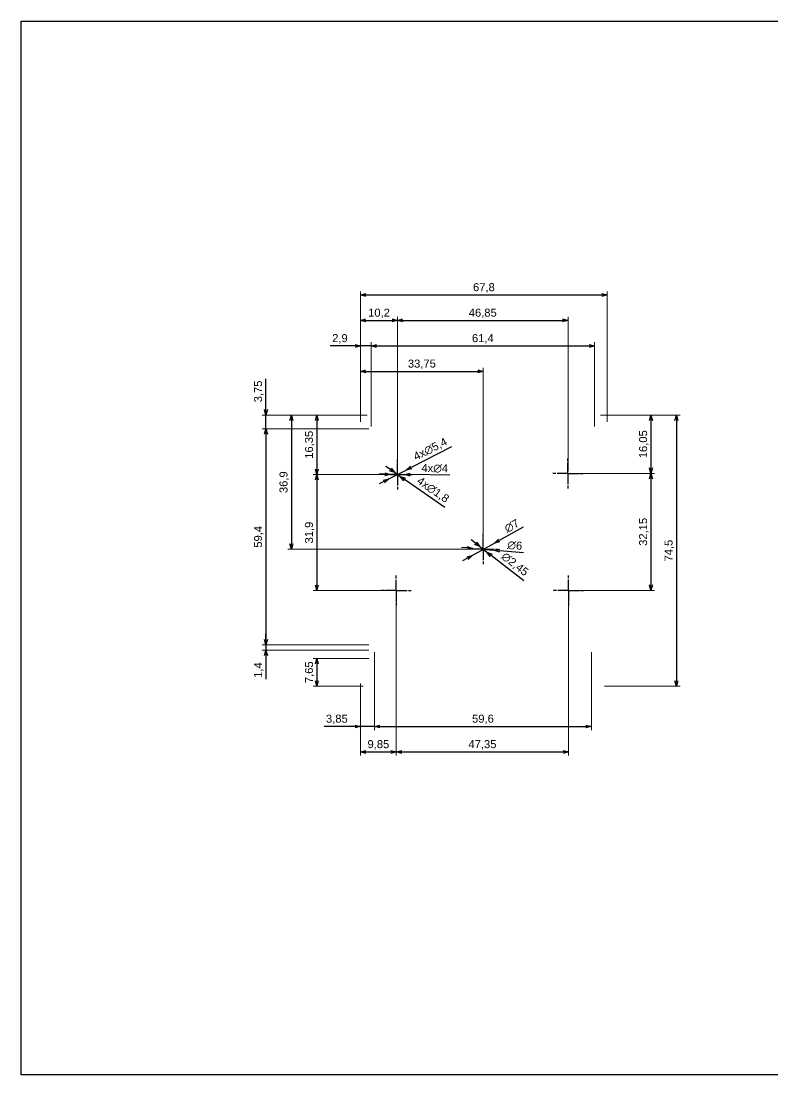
# Paper-space layout 'Cover' of a CAD drawing. Header units: millimetres. Extents: x 0 to 413, y 1 to 290.
# Drawn here: x 0.2 to 206.8, y 0.5 to 290.2 of the extents above; entities that cross this region are included whole.
import ezdxf

# ---------------------------------------------------------------- set-up
doc = ezdxf.new("R2010")
doc.units = ezdxf.units.MM
doc.linetypes.add('ACAD_ISO10W100', pattern=[18, 12, -3, 0, -3])
doc.linetypes.add('AM_ISO08W050x2', pattern=[9, 6, -0.75, 1.5, -0.75])
doc.layers.add('MD_Annotation', color=7, linetype='Continuous', lineweight=25)
doc.layers.add('MD_Axes', color=7, linetype='ACAD_ISO10W100', lineweight=25)
doc.layers.add('Tabelka', color=7, linetype='Continuous')
doc.styles.get("Standard").update_dxf_attribs({"font": 'arial.ttf'})
doc.dimstyles.new('ISO-25', dxfattribs={"dimtxt": 2.2, "dimasz": 1.5, "dimexe": 1, "dimexo": 0.625, "dimtad": 1, "dimrnd": 0.05, "dimtxsty": 'Standard', "dimblk": 'OPEN30', "dimcen": 2.5, "dimadec": 0, "dimazin": 0, "dimtfac": 1, "dimtmove": 0, "dimatfit": 3, "dimfxl": 1, "dimlwe": 18, "dimarcsym": 0})

# ---------------------------------------------------------------- blocks, each defined once
blk = doc.blocks.new('_Open30')
at = {"color": 0, "linetype": 'ByBlock', "lineweight": -2}
for p, q in [((-1, 0.27), (0, 0)), ((0, 0), (-1, -0.27)), ((0, 0), (-1, 0))]:
    blk.add_line(p, q, dxfattribs=at)
blk = doc.blocks.new('*D52')
at = {"layer": 'Defpoints', "color": 0, "transparency": 16777216}
for p in [(96.42, 178.15), (67.5, 118.73), (96.42, 118.73)]:
    blk.add_point(p, dxfattribs=at)
at = {"layer": 'MD_Annotation', "color": 0, "lineweight": 18, "transparency": 16777216}
for p, q in [((95.79, 178.15), (66.5, 178.15)), ((95.79, 118.73), (66.5, 118.73))]:
    blk.add_line(p, q, dxfattribs=at)
at = {"layer": 'MD_Annotation', "color": 0, "lineweight": -2, "transparency": 16777216}
blk.add_line((67.5, 176.65), (67.5, 120.23), dxfattribs=at)
at = {"layer": 'MD_Annotation', "color": 0, "lineweight": -2, "transparency": 16777216, "xscale": 1.5, "yscale": 1.5, "zscale": 1.5}
for p, rotation in [((67.5, 178.15), 90), ((67.5, 118.73), 270)]:
    blk.add_blockref('_Open30', p, dxfattribs=dict(at, rotation=rotation))
at = {"layer": 'MD_Annotation', "color": 0, "transparency": 16777216, "insert": (65.55, 148.44), "char_height": 2.2, "attachment_point": 5, "rotation": 90}
blk.add_mtext('59,4', dxfattribs=at)
blk = doc.blocks.new('*D53')
at = {"layer": 'Defpoints', "color": 0, "transparency": 16777216}
for p in [(161.32, 214.9), (93.5, 179.4), (161.32, 179.4)]:
    blk.add_point(p, dxfattribs=at)
at = {"layer": 'MD_Annotation', "color": 0, "lineweight": 18, "transparency": 16777216}
for p, q in [((93.5, 180.02), (93.5, 215.9)), ((161.32, 180.02), (161.32, 215.9))]:
    blk.add_line(p, q, dxfattribs=at)
at = {"layer": 'MD_Annotation', "color": 0, "lineweight": -2, "transparency": 16777216}
blk.add_line((95, 214.9), (159.82, 214.9), dxfattribs=at)
at = {"layer": 'MD_Annotation', "color": 0, "lineweight": -2, "transparency": 16777216, "xscale": 1.5, "yscale": 1.5, "zscale": 1.5, "rotation": 180}
blk.add_blockref('_Open30', (93.5, 214.9), dxfattribs=at)
at = {"layer": 'MD_Annotation', "color": 0, "lineweight": -2, "transparency": 16777216, "xscale": 1.5, "yscale": 1.5, "zscale": 1.5}
blk.add_blockref('_Open30', (161.32, 214.9), dxfattribs=at)
at = {"layer": 'MD_Annotation', "color": 0, "transparency": 16777216, "insert": (127.41, 216.84), "char_height": 2.2, "attachment_point": 5}
blk.add_mtext('67,8', dxfattribs=at)
blk = doc.blocks.new('*D54')
at = {"layer": 'Defpoints', "color": 0, "transparency": 16777216}
for p in [(96.42, 200.9), (93.5, 179.4), (96.42, 178.15)]:
    blk.add_point(p, dxfattribs=at)
at = {"layer": 'MD_Annotation', "color": 0, "lineweight": -2, "transparency": 16777216}
for p, q in [((92, 200.9), (85.2, 200.9)), ((96.42, 200.9), (93.5, 200.9)), ((97.92, 200.9), (99.42, 200.9))]:
    blk.add_line(p, q, dxfattribs=at)
at = {"layer": 'MD_Annotation', "color": 0, "lineweight": 18, "transparency": 16777216}
for p, q in [((93.5, 180.02), (93.5, 201.9)), ((96.42, 178.77), (96.42, 201.9))]:
    blk.add_line(p, q, dxfattribs=at)
at = {"layer": 'MD_Annotation', "color": 0, "lineweight": -2, "transparency": 16777216, "xscale": 1.5, "yscale": 1.5, "zscale": 1.5}
blk.add_blockref('_Open30', (93.5, 200.9), dxfattribs=at)
at = {"layer": 'MD_Annotation', "color": 0, "lineweight": -2, "transparency": 16777216, "xscale": 1.5, "yscale": 1.5, "zscale": 1.5, "rotation": 180}
blk.add_blockref('_Open30', (96.42, 200.9), dxfattribs=at)
at = {"layer": 'MD_Annotation', "color": 0, "transparency": 16777216, "insert": (87.85, 202.84), "char_height": 2.2, "attachment_point": 5}
blk.add_mtext('2,9', dxfattribs=at)
blk = doc.blocks.new('*D55')
at = {"layer": 'Defpoints', "color": 0, "transparency": 16777216}
for p in [(157.82, 200.9), (96.42, 178.15), (157.82, 178.15)]:
    blk.add_point(p, dxfattribs=at)
at = {"layer": 'MD_Annotation', "color": 0, "lineweight": 18, "transparency": 16777216}
for p, q in [((96.42, 178.77), (96.42, 201.9)), ((157.82, 178.77), (157.82, 201.9))]:
    blk.add_line(p, q, dxfattribs=at)
at = {"layer": 'MD_Annotation', "color": 0, "lineweight": -2, "transparency": 16777216}
blk.add_line((97.92, 200.9), (156.32, 200.9), dxfattribs=at)
at = {"layer": 'MD_Annotation', "color": 0, "lineweight": -2, "transparency": 16777216, "xscale": 1.5, "yscale": 1.5, "zscale": 1.5, "rotation": 180}
blk.add_blockref('_Open30', (96.42, 200.9), dxfattribs=at)
at = {"layer": 'MD_Annotation', "color": 0, "lineweight": -2, "transparency": 16777216, "xscale": 1.5, "yscale": 1.5, "zscale": 1.5}
blk.add_blockref('_Open30', (157.82, 200.9), dxfattribs=at)
at = {"layer": 'MD_Annotation', "color": 0, "transparency": 16777216, "insert": (127.12, 202.84), "char_height": 2.2, "attachment_point": 5}
blk.add_mtext('61,4', dxfattribs=at)
blk = doc.blocks.new('*D56')
at = {"layer": 'Defpoints', "color": 0, "transparency": 16777216}
for p in [(103.67, 207.9), (93.5, 179.4), (103.67, 165.56)]:
    blk.add_point(p, dxfattribs=at)
at = {"layer": 'MD_Annotation', "color": 0, "lineweight": 18, "transparency": 16777216}
for p, q in [((93.5, 180.02), (93.5, 208.9)), ((103.67, 166.19), (103.67, 208.9))]:
    blk.add_line(p, q, dxfattribs=at)
at = {"layer": 'MD_Annotation', "color": 0, "lineweight": -2, "transparency": 16777216}
blk.add_line((95, 207.9), (102.17, 207.9), dxfattribs=at)
at = {"layer": 'MD_Annotation', "color": 0, "lineweight": -2, "transparency": 16777216, "xscale": 1.5, "yscale": 1.5, "zscale": 1.5, "rotation": 180}
blk.add_blockref('_Open30', (93.5, 207.9), dxfattribs=at)
at = {"layer": 'MD_Annotation', "color": 0, "lineweight": -2, "transparency": 16777216, "xscale": 1.5, "yscale": 1.5, "zscale": 1.5}
blk.add_blockref('_Open30', (103.67, 207.9), dxfattribs=at)
at = {"layer": 'MD_Annotation', "color": 0, "transparency": 16777216, "insert": (98.59, 209.84), "char_height": 2.2, "attachment_point": 5}
blk.add_mtext('10,2', dxfattribs=at)
blk = doc.blocks.new('*D57')
at = {"layer": 'Defpoints', "color": 0, "transparency": 16777216}
for p in [(150.53, 207.9), (103.67, 165.56), (150.53, 165.87)]:
    blk.add_point(p, dxfattribs=at)
at = {"layer": 'MD_Annotation', "color": 0, "lineweight": 18, "transparency": 16777216}
for p, q in [((103.67, 166.19), (103.67, 208.9)), ((150.53, 166.49), (150.53, 208.9))]:
    blk.add_line(p, q, dxfattribs=at)
at = {"layer": 'MD_Annotation', "color": 0, "lineweight": -2, "transparency": 16777216}
blk.add_line((105.17, 207.9), (149.03, 207.9), dxfattribs=at)
at = {"layer": 'MD_Annotation', "color": 0, "lineweight": -2, "transparency": 16777216, "xscale": 1.5, "yscale": 1.5, "zscale": 1.5, "rotation": 180}
blk.add_blockref('_Open30', (103.67, 207.9), dxfattribs=at)
at = {"layer": 'MD_Annotation', "color": 0, "lineweight": -2, "transparency": 16777216, "xscale": 1.5, "yscale": 1.5, "zscale": 1.5}
blk.add_blockref('_Open30', (150.53, 207.9), dxfattribs=at)
at = {"layer": 'MD_Annotation', "color": 0, "transparency": 16777216, "insert": (127.1, 209.84), "char_height": 2.2, "attachment_point": 5}
blk.add_mtext('46,85', dxfattribs=at)
blk = doc.blocks.new('*D58')
at = {"layer": 'Defpoints', "color": 0, "transparency": 16777216}
for p in [(96, 181.9), (81.5, 165.56), (103.67, 165.56)]:
    blk.add_point(p, dxfattribs=at)
at = {"layer": 'MD_Annotation', "color": 0, "lineweight": 18, "transparency": 16777216}
for p, q in [((95.37, 181.9), (80.5, 181.9)), ((103.05, 165.56), (80.5, 165.56))]:
    blk.add_line(p, q, dxfattribs=at)
at = {"layer": 'MD_Annotation', "color": 0, "lineweight": -2, "transparency": 16777216}
blk.add_line((81.5, 180.4), (81.5, 167.06), dxfattribs=at)
at = {"layer": 'MD_Annotation', "color": 0, "lineweight": -2, "transparency": 16777216, "xscale": 1.5, "yscale": 1.5, "zscale": 1.5}
for p, rotation in [((81.5, 181.9), 90), ((81.5, 165.56), 270)]:
    blk.add_blockref('_Open30', p, dxfattribs=dict(at, rotation=rotation))
at = {"layer": 'MD_Annotation', "color": 0, "transparency": 16777216, "insert": (79.55, 173.73), "char_height": 2.2, "attachment_point": 5, "rotation": 90}
blk.add_mtext('16,35', dxfattribs=at)
blk = doc.blocks.new('*D59')
at = {"layer": 'Defpoints', "color": 0, "transparency": 16777216}
for p in [(103.67, 165.56), (81.5, 133.64), (103.34, 133.64)]:
    blk.add_point(p, dxfattribs=at)
at = {"layer": 'MD_Annotation', "color": 0, "lineweight": 18, "transparency": 16777216}
for p, q in [((103.05, 165.56), (80.5, 165.56)), ((102.71, 133.64), (80.5, 133.64))]:
    blk.add_line(p, q, dxfattribs=at)
at = {"layer": 'MD_Annotation', "color": 0, "lineweight": -2, "transparency": 16777216}
blk.add_line((81.5, 164.06), (81.5, 135.14), dxfattribs=at)
at = {"layer": 'MD_Annotation', "color": 0, "lineweight": -2, "transparency": 16777216, "xscale": 1.5, "yscale": 1.5, "zscale": 1.5}
for p, rotation in [((81.5, 165.56), 90), ((81.5, 133.64), 270)]:
    blk.add_blockref('_Open30', p, dxfattribs=dict(at, rotation=rotation))
at = {"layer": 'MD_Annotation', "color": 0, "transparency": 16777216, "insert": (79.55, 149.6), "char_height": 2.2, "attachment_point": 5, "rotation": 90}
blk.add_mtext('31,9', dxfattribs=at)
blk = doc.blocks.new('*D60')
at = {"layer": 'Defpoints', "color": 0, "transparency": 16777216}
for p in [(103.34, 133.64), (93.5, 108.74), (103.34, 89.29)]:
    blk.add_point(p, dxfattribs=at)
at = {"layer": 'MD_Annotation', "color": 0, "lineweight": 18, "transparency": 16777216}
for p, q in [((103.34, 133.01), (103.34, 88.29)), ((93.5, 108.11), (93.5, 88.29))]:
    blk.add_line(p, q, dxfattribs=at)
at = {"layer": 'MD_Annotation', "color": 0, "lineweight": -2, "transparency": 16777216}
blk.add_line((95, 89.29), (101.84, 89.29), dxfattribs=at)
at = {"layer": 'MD_Annotation', "color": 0, "lineweight": -2, "transparency": 16777216, "xscale": 1.5, "yscale": 1.5, "zscale": 1.5, "rotation": 180}
blk.add_blockref('_Open30', (93.5, 89.29), dxfattribs=at)
at = {"layer": 'MD_Annotation', "color": 0, "lineweight": -2, "transparency": 16777216, "xscale": 1.5, "yscale": 1.5, "zscale": 1.5}
blk.add_blockref('_Open30', (103.34, 89.29), dxfattribs=at)
at = {"layer": 'MD_Annotation', "color": 0, "transparency": 16777216, "insert": (98.42, 91.24), "char_height": 2.2, "attachment_point": 5}
blk.add_mtext('9,85', dxfattribs=at)
blk = doc.blocks.new('*D61')
at = {"layer": 'Defpoints', "color": 0, "transparency": 16777216}
for p in [(103.34, 133.64), (150.7, 133.71), (150.7, 89.29)]:
    blk.add_point(p, dxfattribs=at)
at = {"layer": 'MD_Annotation', "color": 0, "lineweight": 18, "transparency": 16777216}
for p, q in [((103.34, 133.01), (103.34, 88.29)), ((150.7, 133.09), (150.7, 88.29))]:
    blk.add_line(p, q, dxfattribs=at)
at = {"layer": 'MD_Annotation', "color": 0, "lineweight": -2, "transparency": 16777216}
blk.add_line((104.84, 89.29), (149.2, 89.29), dxfattribs=at)
at = {"layer": 'MD_Annotation', "color": 0, "lineweight": -2, "transparency": 16777216, "xscale": 1.5, "yscale": 1.5, "zscale": 1.5, "rotation": 180}
blk.add_blockref('_Open30', (103.34, 89.29), dxfattribs=at)
at = {"layer": 'MD_Annotation', "color": 0, "lineweight": -2, "transparency": 16777216, "xscale": 1.5, "yscale": 1.5, "zscale": 1.5}
blk.add_blockref('_Open30', (150.7, 89.29), dxfattribs=at)
at = {"layer": 'MD_Annotation', "color": 0, "transparency": 16777216, "insert": (127.02, 91.24), "char_height": 2.2, "attachment_point": 5}
blk.add_mtext('47,35', dxfattribs=at)
blk = doc.blocks.new('*D62')
at = {"layer": 'Defpoints', "color": 0, "transparency": 16777216}
for p in [(127.25, 193.9), (93.5, 179.4), (127.25, 145)]:
    blk.add_point(p, dxfattribs=at)
at = {"layer": 'MD_Annotation', "color": 0, "lineweight": 18, "transparency": 16777216}
for p, q in [((93.5, 180.02), (93.5, 194.9)), ((127.25, 145.62), (127.25, 194.9))]:
    blk.add_line(p, q, dxfattribs=at)
at = {"layer": 'MD_Annotation', "color": 0, "lineweight": -2, "transparency": 16777216}
blk.add_line((95, 193.9), (125.75, 193.9), dxfattribs=at)
at = {"layer": 'MD_Annotation', "color": 0, "lineweight": -2, "transparency": 16777216, "xscale": 1.5, "yscale": 1.5, "zscale": 1.5, "rotation": 180}
blk.add_blockref('_Open30', (93.5, 193.9), dxfattribs=at)
at = {"layer": 'MD_Annotation', "color": 0, "lineweight": -2, "transparency": 16777216, "xscale": 1.5, "yscale": 1.5, "zscale": 1.5}
blk.add_blockref('_Open30', (127.25, 193.9), dxfattribs=at)
at = {"layer": 'MD_Annotation', "color": 0, "transparency": 16777216, "insert": (110.37, 195.84), "char_height": 2.2, "attachment_point": 5}
blk.add_mtext('33,75', dxfattribs=at)
blk = doc.blocks.new('*D63')
at = {"layer": 'Defpoints', "color": 0, "transparency": 16777216}
for p in [(96, 181.9), (74.5, 145), (127.25, 145)]:
    blk.add_point(p, dxfattribs=at)
at = {"layer": 'MD_Annotation', "color": 0, "lineweight": 18, "transparency": 16777216}
for p, q in [((95.37, 181.9), (73.5, 181.9)), ((126.62, 145), (73.5, 145))]:
    blk.add_line(p, q, dxfattribs=at)
at = {"layer": 'MD_Annotation', "color": 0, "lineweight": -2, "transparency": 16777216}
blk.add_line((74.5, 180.4), (74.5, 146.5), dxfattribs=at)
at = {"layer": 'MD_Annotation', "color": 0, "lineweight": -2, "transparency": 16777216, "xscale": 1.5, "yscale": 1.5, "zscale": 1.5}
for p, rotation in [((74.5, 181.9), 90), ((74.5, 145), 270)]:
    blk.add_blockref('_Open30', p, dxfattribs=dict(at, rotation=rotation))
at = {"layer": 'MD_Annotation', "color": 0, "transparency": 16777216, "insert": (72.55, 163.45), "char_height": 2.2, "attachment_point": 5, "rotation": 90}
blk.add_mtext('36,9', dxfattribs=at)
blk = doc.blocks.new('*D64')
at = {"layer": 'Defpoints', "color": 0, "transparency": 16777216}
for p in [(158.82, 181.9), (150.53, 165.87), (173.32, 165.87)]:
    blk.add_point(p, dxfattribs=at)
at = {"layer": 'MD_Annotation', "color": 0, "lineweight": 18, "transparency": 16777216}
for p, q in [((159.45, 181.9), (174.32, 181.9)), ((151.15, 165.87), (174.32, 165.87))]:
    blk.add_line(p, q, dxfattribs=at)
at = {"layer": 'MD_Annotation', "color": 0, "lineweight": -2, "transparency": 16777216}
blk.add_line((173.32, 180.4), (173.32, 167.37), dxfattribs=at)
at = {"layer": 'MD_Annotation', "color": 0, "lineweight": -2, "transparency": 16777216, "xscale": 1.5, "yscale": 1.5, "zscale": 1.5}
for p, rotation in [((173.32, 181.9), 90), ((173.32, 165.87), 270)]:
    blk.add_blockref('_Open30', p, dxfattribs=dict(at, rotation=rotation))
at = {"layer": 'MD_Annotation', "color": 0, "transparency": 16777216, "insert": (171.37, 173.88), "char_height": 2.2, "attachment_point": 5, "rotation": 90}
blk.add_mtext('16,05', dxfattribs=at)
blk = doc.blocks.new('*D65')
at = {"layer": 'Defpoints', "color": 0, "transparency": 16777216}
for p in [(150.53, 165.87), (150.7, 133.71), (173.32, 133.71)]:
    blk.add_point(p, dxfattribs=at)
at = {"layer": 'MD_Annotation', "color": 0, "lineweight": 18, "transparency": 16777216}
for p, q in [((151.15, 165.87), (174.32, 165.87)), ((151.33, 133.71), (174.32, 133.71))]:
    blk.add_line(p, q, dxfattribs=at)
at = {"layer": 'MD_Annotation', "color": 0, "lineweight": -2, "transparency": 16777216}
blk.add_line((173.32, 164.37), (173.32, 135.21), dxfattribs=at)
at = {"layer": 'MD_Annotation', "color": 0, "lineweight": -2, "transparency": 16777216, "xscale": 1.5, "yscale": 1.5, "zscale": 1.5}
for p, rotation in [((173.32, 165.87), 90), ((173.32, 133.71), 270)]:
    blk.add_blockref('_Open30', p, dxfattribs=dict(at, rotation=rotation))
at = {"layer": 'MD_Annotation', "color": 0, "transparency": 16777216, "insert": (171.37, 149.79), "char_height": 2.2, "attachment_point": 5, "rotation": 90}
blk.add_mtext('32,15', dxfattribs=at)
blk = doc.blocks.new('*D66')
at = {"layer": 'Defpoints', "color": 0, "transparency": 16777216}
for p in [(96.42, 115.02), (81.5, 107.38), (94.86, 107.38)]:
    blk.add_point(p, dxfattribs=at)
at = {"layer": 'MD_Annotation', "color": 0, "lineweight": 18, "transparency": 16777216}
for p, q in [((95.79, 115.02), (80.5, 115.02)), ((94.23, 107.38), (80.5, 107.38))]:
    blk.add_line(p, q, dxfattribs=at)
at = {"layer": 'MD_Annotation', "color": 0, "lineweight": -2, "transparency": 16777216}
blk.add_line((81.5, 113.52), (81.5, 108.88), dxfattribs=at)
at = {"layer": 'MD_Annotation', "color": 0, "lineweight": -2, "transparency": 16777216, "xscale": 1.5, "yscale": 1.5, "zscale": 1.5}
for p, rotation in [((81.5, 115.02), 90), ((81.5, 107.38), 270)]:
    blk.add_blockref('_Open30', p, dxfattribs=dict(at, rotation=rotation))
at = {"layer": 'MD_Annotation', "color": 0, "transparency": 16777216, "insert": (79.55, 111.2), "char_height": 2.2, "attachment_point": 5, "rotation": 90}
blk.add_mtext('7,65', dxfattribs=at)
blk = doc.blocks.new('*D67')
at = {"layer": 'Defpoints', "color": 0, "transparency": 16777216}
for p in [(97.34, 117.31), (93.5, 108.74), (97.34, 96.29)]:
    blk.add_point(p, dxfattribs=at)
at = {"layer": 'MD_Annotation', "color": 0, "lineweight": 18, "transparency": 16777216}
for p, q in [((97.34, 116.68), (97.34, 95.29)), ((93.5, 108.11), (93.5, 95.29))]:
    blk.add_line(p, q, dxfattribs=at)
at = {"layer": 'MD_Annotation', "color": 0, "lineweight": -2, "transparency": 16777216}
for p, q in [((92, 96.29), (83.52, 96.29)), ((97.34, 96.29), (93.5, 96.29)), ((98.84, 96.29), (100.34, 96.29))]:
    blk.add_line(p, q, dxfattribs=at)
at = {"layer": 'MD_Annotation', "color": 0, "lineweight": -2, "transparency": 16777216, "xscale": 1.5, "yscale": 1.5, "zscale": 1.5}
blk.add_blockref('_Open30', (93.5, 96.29), dxfattribs=at)
at = {"layer": 'MD_Annotation', "color": 0, "lineweight": -2, "transparency": 16777216, "xscale": 1.5, "yscale": 1.5, "zscale": 1.5, "rotation": 180}
blk.add_blockref('_Open30', (97.34, 96.29), dxfattribs=at)
at = {"layer": 'MD_Annotation', "color": 0, "transparency": 16777216, "insert": (87.01, 98.24), "char_height": 2.2, "attachment_point": 5}
blk.add_mtext('3,85', dxfattribs=at)
blk = doc.blocks.new('*D68')
at = {"layer": 'Defpoints', "color": 0, "transparency": 16777216}
for p in [(97.34, 117.31), (156.96, 117.31), (156.96, 96.29)]:
    blk.add_point(p, dxfattribs=at)
at = {"layer": 'MD_Annotation', "color": 0, "lineweight": 18, "transparency": 16777216}
for p, q in [((97.34, 116.68), (97.34, 95.29)), ((156.96, 116.68), (156.96, 95.29))]:
    blk.add_line(p, q, dxfattribs=at)
at = {"layer": 'MD_Annotation', "color": 0, "lineweight": -2, "transparency": 16777216}
blk.add_line((98.84, 96.29), (155.46, 96.29), dxfattribs=at)
at = {"layer": 'MD_Annotation', "color": 0, "lineweight": -2, "transparency": 16777216, "xscale": 1.5, "yscale": 1.5, "zscale": 1.5, "rotation": 180}
blk.add_blockref('_Open30', (97.34, 96.29), dxfattribs=at)
at = {"layer": 'MD_Annotation', "color": 0, "lineweight": -2, "transparency": 16777216, "xscale": 1.5, "yscale": 1.5, "zscale": 1.5}
blk.add_blockref('_Open30', (156.96, 96.29), dxfattribs=at)
at = {"layer": 'MD_Annotation', "color": 0, "transparency": 16777216, "insert": (127.15, 98.24), "char_height": 2.2, "attachment_point": 5}
blk.add_mtext('59,6', dxfattribs=at)
blk = doc.blocks.new('*D69')
at = {"layer": 'Defpoints', "color": 0, "transparency": 16777216}
for p in [(106.09, 166.79), (101.26, 164.34)]:
    blk.add_point(p, dxfattribs=at)
at = {"layer": 'MD_Annotation', "color": 0, "lineweight": -2, "transparency": 16777216}
for p, q in [((118.54, 173.13), (107.42, 167.47)), ((101.26, 164.34), (106.09, 166.79)), ((99.93, 163.65), (98.59, 162.97))]:
    blk.add_line(p, q, dxfattribs=at)
at = {"layer": 'MD_Annotation', "color": 0, "lineweight": -2, "transparency": 16777216, "xscale": 1.5, "yscale": 1.5, "zscale": 1.5}
for p, rotation in [((106.09, 166.79), 206.9708840606329), ((101.26, 164.34), 26.97088406063289)]:
    blk.add_blockref('_Open30', p, dxfattribs=dict(at, rotation=rotation))
at = {"layer": 'MD_Annotation', "color": 0, "transparency": 16777216, "insert": (112.75, 172.4), "char_height": 2.2, "attachment_point": 5, "rotation": 26.9709}
blk.add_mtext('4x∅5,4', dxfattribs=at)
blk = doc.blocks.new('*D70')
at = {"layer": 'Defpoints', "color": 0, "transparency": 16777216}
for p in [(101.67, 165.59), (105.68, 165.54)]:
    blk.add_point(p, dxfattribs=at)
at = {"layer": 'MD_Annotation', "color": 0, "lineweight": -2, "transparency": 16777216}
for p, q in [((100.17, 165.61), (98.67, 165.63)), ((101.67, 165.59), (105.68, 165.54)), ((118.09, 165.38), (107.18, 165.52))]:
    blk.add_line(p, q, dxfattribs=at)
at = {"layer": 'MD_Annotation', "color": 0, "lineweight": -2, "transparency": 16777216, "xscale": 1.5, "yscale": 1.5, "zscale": 1.5}
for p, rotation in [((101.67, 165.59), 359.2638988446674), ((105.68, 165.54), 179.2638988446674)]:
    blk.add_blockref('_Open30', p, dxfattribs=dict(at, rotation=rotation))
at = {"layer": 'MD_Annotation', "color": 0, "transparency": 16777216, "insert": (113.91, 167.24), "char_height": 2.2, "attachment_point": 5, "rotation": 359.2639}
blk.add_mtext('4x∅4', dxfattribs=at)
blk = doc.blocks.new('*D71')
at = {"layer": 'Defpoints', "color": 0, "transparency": 16777216}
for p in [(102.94, 166.08), (104.41, 165.05)]:
    blk.add_point(p, dxfattribs=at)
at = {"layer": 'MD_Annotation', "color": 0, "lineweight": -2, "transparency": 16777216}
for p, q in [((101.71, 166.93), (100.47, 167.79)), ((102.94, 166.08), (104.41, 165.05)), ((116.72, 156.47), (105.64, 164.19))]:
    blk.add_line(p, q, dxfattribs=at)
at = {"layer": 'MD_Annotation', "color": 0, "lineweight": -2, "transparency": 16777216, "xscale": 1.5, "yscale": 1.5, "zscale": 1.5}
for p, rotation in [((102.94, 166.08), 325.1219988996444), ((104.41, 165.05), 145.1219988996444)]:
    blk.add_blockref('_Open30', p, dxfattribs=dict(at, rotation=rotation))
at = {"layer": 'MD_Annotation', "color": 0, "transparency": 16777216, "insert": (113.35, 161.24), "char_height": 2.2, "attachment_point": 5, "rotation": 325.122}
blk.add_mtext('4x∅1,8', dxfattribs=at)
blk = doc.blocks.new('*D72')
at = {"layer": 'Defpoints', "color": 0, "transparency": 16777216}
for p in [(130.31, 146.69), (124.19, 143.3)]:
    blk.add_point(p, dxfattribs=at)
at = {"layer": 'MD_Annotation', "color": 0, "lineweight": -2, "transparency": 16777216}
for p, q in [((138.19, 151.06), (131.62, 147.42)), ((124.19, 143.3), (130.31, 146.69)), ((122.88, 142.57), (121.56, 141.85))]:
    blk.add_line(p, q, dxfattribs=at)
at = {"layer": 'MD_Annotation', "color": 0, "lineweight": -2, "transparency": 16777216, "xscale": 1.5, "yscale": 1.5, "zscale": 1.5}
for p, rotation in [((130.31, 146.69), 208.9902810274453), ((124.19, 143.3), 28.99028102744531)]:
    blk.add_blockref('_Open30', p, dxfattribs=dict(at, rotation=rotation))
at = {"layer": 'MD_Annotation', "color": 0, "transparency": 16777216, "insert": (135.09, 151.41), "char_height": 2.2, "attachment_point": 5, "rotation": 28.9903}
blk.add_mtext('∅7', dxfattribs=at)
blk = doc.blocks.new('*D73')
at = {"layer": 'Defpoints', "color": 0, "transparency": 16777216}
for p in [(124.27, 145.26), (130.23, 144.73)]:
    blk.add_point(p, dxfattribs=at)
at = {"layer": 'MD_Annotation', "color": 0, "lineweight": -2, "transparency": 16777216}
for p, q in [((122.77, 145.39), (121.28, 145.53)), ((124.27, 145.26), (130.23, 144.73)), ((138.29, 144.02), (131.73, 144.6))]:
    blk.add_line(p, q, dxfattribs=at)
at = {"layer": 'MD_Annotation', "color": 0, "lineweight": -2, "transparency": 16777216, "xscale": 1.5, "yscale": 1.5, "zscale": 1.5}
for p, rotation in [((124.27, 145.26), 354.9250452799225), ((130.23, 144.73), 174.9250452799225)]:
    blk.add_blockref('_Open30', p, dxfattribs=dict(at, rotation=rotation))
at = {"layer": 'MD_Annotation', "color": 0, "transparency": 16777216, "insert": (135.91, 146.04), "char_height": 2.2, "attachment_point": 5, "rotation": 354.925}
blk.add_mtext('∅6', dxfattribs=at)
blk = doc.blocks.new('*D74')
at = {"layer": 'Defpoints', "color": 0, "transparency": 16777216}
for p in [(126.28, 145.75), (128.22, 144.24)]:
    blk.add_point(p, dxfattribs=at)
at = {"layer": 'MD_Annotation', "color": 0, "lineweight": -2, "transparency": 16777216}
for p, q in [((125.1, 146.67), (123.91, 147.59)), ((126.28, 145.75), (128.22, 144.24)), ((138.36, 136.35), (129.4, 143.32))]:
    blk.add_line(p, q, dxfattribs=at)
at = {"layer": 'MD_Annotation', "color": 0, "lineweight": -2, "transparency": 16777216, "xscale": 1.5, "yscale": 1.5, "zscale": 1.5}
for p, rotation in [((126.28, 145.75), 322.108330354175), ((128.22, 144.24), 142.108330354175)]:
    blk.add_blockref('_Open30', p, dxfattribs=dict(at, rotation=rotation))
at = {"layer": 'MD_Annotation', "color": 0, "transparency": 16777216, "insert": (135.88, 140.8), "char_height": 2.2, "attachment_point": 5, "rotation": 322.1083}
blk.add_mtext('∅2,45', dxfattribs=at)
blk = doc.blocks.new('*D75')
at = {"layer": 'Defpoints', "color": 0, "transparency": 16777216}
for p in [(158.82, 181.9), (159.96, 107.38), (180.32, 107.38)]:
    blk.add_point(p, dxfattribs=at)
at = {"layer": 'MD_Annotation', "color": 0, "lineweight": 18, "transparency": 16777216}
for p, q in [((159.45, 181.9), (181.32, 181.9)), ((160.58, 107.38), (181.32, 107.38))]:
    blk.add_line(p, q, dxfattribs=at)
at = {"layer": 'MD_Annotation', "color": 0, "lineweight": -2, "transparency": 16777216}
blk.add_line((180.32, 180.4), (180.32, 108.88), dxfattribs=at)
at = {"layer": 'MD_Annotation', "color": 0, "lineweight": -2, "transparency": 16777216, "xscale": 1.5, "yscale": 1.5, "zscale": 1.5}
for p, rotation in [((180.32, 181.9), 90), ((180.32, 107.38), 270)]:
    blk.add_blockref('_Open30', p, dxfattribs=dict(at, rotation=rotation))
at = {"layer": 'MD_Annotation', "color": 0, "transparency": 16777216, "insert": (178.38, 144.64), "char_height": 2.2, "attachment_point": 5, "rotation": 90}
blk.add_mtext('74,5', dxfattribs=at)
blk = doc.blocks.new('*D86')
at = {"layer": 'Defpoints', "color": 0, "transparency": 16777216}
for p in [(96, 181.9), (67.5, 178.15), (96.42, 178.15)]:
    blk.add_point(p, dxfattribs=at)
at = {"layer": 'MD_Annotation', "color": 0, "lineweight": -2, "transparency": 16777216}
for p, q in [((67.5, 183.4), (67.5, 191.88)), ((67.5, 178.15), (67.5, 181.9)), ((67.5, 176.65), (67.5, 175.15))]:
    blk.add_line(p, q, dxfattribs=at)
at = {"layer": 'MD_Annotation', "color": 0, "lineweight": 18, "transparency": 16777216}
for p, q in [((95.37, 181.9), (66.5, 181.9)), ((95.79, 178.15), (66.5, 178.15))]:
    blk.add_line(p, q, dxfattribs=at)
at = {"layer": 'MD_Annotation', "color": 0, "lineweight": -2, "transparency": 16777216, "xscale": 1.5, "yscale": 1.5, "zscale": 1.5}
for p, rotation in [((67.5, 181.9), 270), ((67.5, 178.15), 90)]:
    blk.add_blockref('_Open30', p, dxfattribs=dict(at, rotation=rotation))
at = {"layer": 'MD_Annotation', "color": 0, "transparency": 16777216, "insert": (65.55, 188.39), "char_height": 2.2, "attachment_point": 5, "rotation": 90}
blk.add_mtext('3,75', dxfattribs=at)
blk = doc.blocks.new('*D98')
at = {"layer": 'Defpoints', "color": 0, "transparency": 16777216}
for p in [(67.5, 117.31), (96.42, 118.73), (96.42, 117.31)]:
    blk.add_point(p, dxfattribs=at)
at = {"layer": 'MD_Annotation', "color": 0, "lineweight": -2, "transparency": 16777216}
for p, q in [((67.5, 120.23), (67.5, 121.73)), ((67.5, 118.73), (67.5, 117.31)), ((67.5, 115.81), (67.5, 109.27))]:
    blk.add_line(p, q, dxfattribs=at)
at = {"layer": 'MD_Annotation', "color": 0, "lineweight": 18, "transparency": 16777216}
for p, q in [((95.79, 118.73), (66.5, 118.73)), ((95.79, 117.31), (66.5, 117.31))]:
    blk.add_line(p, q, dxfattribs=at)
at = {"layer": 'MD_Annotation', "color": 0, "lineweight": -2, "transparency": 16777216, "xscale": 1.5, "yscale": 1.5, "zscale": 1.5}
for p, rotation in [((67.5, 118.73), 270), ((67.5, 117.31), 90)]:
    blk.add_blockref('_Open30', p, dxfattribs=dict(at, rotation=rotation))
at = {"layer": 'MD_Annotation', "color": 0, "transparency": 16777216, "insert": (65.55, 111.79), "char_height": 2.2, "attachment_point": 5, "rotation": 90}
blk.add_mtext('1,4', dxfattribs=at)

psp = doc.layouts.new('Cover')

# ---------------------------------------------------------------- linework, layer by layer
at = {"layer": 'MD_Axes', "linetype": 'AM_ISO08W050x2', "ltscale": 0.5}
for p, q in [((103.674, 165.562), (103.674, 169.792)), ((150.529, 165.867), (150.529, 170.097)), ((103.674, 165.562), (99.45, 165.562)), ((103.674, 165.562), (107.898, 165.562)), ((103.674, 165.562), (103.674, 161.332)), ((150.529, 165.867), (146.305, 165.867)), ((150.529, 165.867), (154.753, 165.867)), ((150.529, 165.867), (150.529, 161.637)), ((127.249, 144.997), (127.249, 149.227)), ((127.249, 144.997), (123.025, 144.997)), ((127.249, 144.997), (131.473, 144.997)), ((127.249, 144.997), (127.249, 140.767)), ((103.339, 133.637), (103.339, 137.867)), ((150.704, 133.712), (150.704, 137.942)), ((103.339, 133.637), (99.115, 133.637)), ((103.339, 133.637), (107.563, 133.637)), ((103.339, 133.637), (103.339, 129.407)), ((150.704, 133.712), (146.48, 133.712)), ((150.704, 133.712), (154.928, 133.712)), ((150.704, 133.712), (150.704, 129.482))]:
    psp.add_line(p, q, dxfattribs=at)
at = {"layer": 'Tabelka'}
psp.add_lwpolyline([(0.22, 290.193), (413.476, 290.193), (413.476, 0.521), (0.22, 0.521)], close=True, dxfattribs=at)

# ---------------------------------------------------------------- dimensions: what is measured, and where the dimension line sits
at = {"layer": 'MD_Annotation'}
for base, p1, p2, angle, picture, middle in [((161.319, 214.897), (93.499, 179.399), (161.319, 179.399), 180, '*D53', (127.409, 216.844)), ((103.67423875, 207.897045773), (93.49923875, 179.398611983), (103.67423875, 165.562045773), 180, '*D56', (98.58673875, 209.844146728)), ((150.52923875, 207.897045773), (103.67423875, 165.562045773), (150.52923875, 165.867045773), 180, '*D57', (127.10173875, 209.844146728)), ((157.819, 200.897), (96.419, 178.147), (157.819, 178.147), 180, '*D55', (127.119, 202.844)), ((127.249, 193.897), (93.499, 179.399), (127.249, 144.997), 180, '*D62', (110.374, 195.844)), ((74.499, 144.997), (95.995, 181.897), (127.249, 144.997), 270, '*D63', (72.552, 163.447)), ((81.49923875, 165.562045773), (95.995070882, 181.897045773), (103.67423875, 165.562045773), 270, '*D58', (79.552137795, 173.729545773)), ((173.319, 165.867), (158.824, 181.897), (150.529, 165.867), 90, '*D64', (171.372, 173.882)), ((180.319, 107.377), (158.824, 181.897), (159.959, 107.377), 90, '*D75', (178.377, 144.637)), ((67.499, 118.727), (96.419, 178.147), (96.419, 118.727), 270, '*D52', (65.552, 148.437)), ((81.49923875, 133.637045773), (103.67423875, 165.562045773), (103.33923875, 133.637045773), 270, '*D59', (79.552137795, 149.599545773)), ((173.31923875, 133.712045773), (150.52923875, 165.867045773), (150.70423875, 133.712045773), 90, '*D65', (171.372137795, 149.789545773)), ((67.499, 117.307), (96.419, 118.727), (96.419, 117.307), 270, '*D98', (65.552, 111.787)), ((81.499, 107.377), (96.419, 115.017), (94.859, 107.377), 270, '*D66', (79.552, 111.197))]:
    dim = psp.add_linear_dim(base=base, p1=p1, p2=p2, angle=angle, dimstyle='ISO-25', override={"dimlfac": -1}, dxfattribs=at)
    dim.commit()
    dim.dimension.update_dxf_attribs({"geometry": picture, "text_midpoint": middle})
for base, p1, angle, picture, middle in [((96.419, 200.897), (93.499, 179.399), 180, '*D54', (87.851, 200.897)), ((67.499, 178.147), (95.995, 181.897), 270, '*D86', (67.499, 188.387))]:
    dim = psp.add_linear_dim(base=base, p1=p1, p2=(96.419, 178.147), angle=angle, dimstyle='ISO-25', override={"dimlfac": -1}, dxfattribs=at)
    dim.commit()
    dim.dimension.update_dxf_attribs({"geometry": picture, "text_midpoint": middle, "dimtype": 160})
for p1, p2, picture, middle in [((101.263, 164.335), (106.085, 166.789), '*D69', (113.648, 170.637)), ((101.673, 165.588), (105.676, 165.536), '*D70', (113.886, 165.431)), ((102.936, 166.077), (104.413, 165.047), '*D71', (112.215, 159.609))]:
    dim = psp.add_diameter_dim_2p(p1=p1, p2=p2, text='4x<>', dimstyle='ISO-25', override={"dimlfac": -1}, dxfattribs=at)
    dim.commit()
    dim.dimension.update_dxf_attribs({"geometry": picture, "text_midpoint": middle, "dimtype": 163})
for p1, p2, picture, middle in [((124.188, 143.301), (130.311, 146.693), '*D72', (135.963, 149.825)), ((124.266, 145.262), (130.233, 144.732), '*D73', (135.753, 144.242)), ((126.283, 145.749), (128.216, 144.245), '*D74', (134.657, 139.232))]:
    dim = psp.add_diameter_dim_2p(p1=p1, p2=p2, dimstyle='ISO-25', override={"dimlfac": -1}, dxfattribs=at)
    dim.commit()
    dim.dimension.update_dxf_attribs({"geometry": picture, "text_midpoint": middle, "dimtype": 163})
for base, p1, p2, picture, middle in [((103.339, 89.289), (93.499, 108.737), (103.339, 133.637), '*D60', (98.419, 91.236)), ((150.70423875, 89.289258342), (103.33923875, 133.637045773), (150.70423875, 133.712045773), '*D61', (127.02173875, 91.236359297)), ((156.958, 96.289), (97.338, 117.307), (156.958, 117.307), '*D68', (127.148, 98.236))]:
    dim = psp.add_linear_dim(base=base, p1=p1, p2=p2, dimstyle='ISO-25', override={"dimlfac": -1}, dxfattribs=at)
    dim.commit()
    dim.dimension.update_dxf_attribs({"geometry": picture, "text_midpoint": middle})
dim = psp.add_linear_dim(base=(97.338, 96.289), p1=(93.499, 108.737), p2=(97.338, 117.307), dimstyle='ISO-25', override={"dimlfac": -1}, dxfattribs=at)
dim.commit()
dim.dimension.update_dxf_attribs({"geometry": '*D67', "text_midpoint": (87.009, 96.289), "dimtype": 160})

doc.saveas('drawing.dxf')
